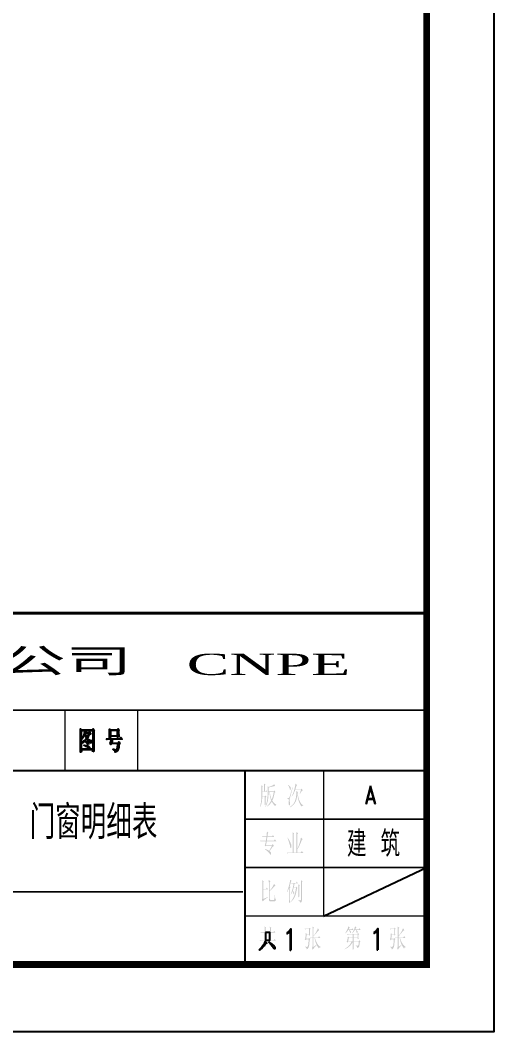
# Model space of a CAD drawing. Extents: x 458975 to 585950, y -118893 to 21149.
# Drawn here: x 526234 to 533275, y -20851 to -5820 of the extents above; entities that cross this region are included whole.
import ezdxf

# ---------------------------------------------------------------- set-up
doc = ezdxf.new("R2010")
doc.units = 0
doc.header["$LTSCALE"] = 1000
doc.header["$MEASUREMENT"] = 0
for name, color, linetype in [('1', 3, 'CONTINUOUS'), ('PUB_TEXT', 7, 'CONTINUOUS'), ('PUB_TITLE', 4, 'CONTINUOUS'), ('WINDOW', 2, 'CONTINUOUS')]:
    doc.layers.add(name, color=color, linetype=linetype)
doc.styles.add('-华文新魏', font='stxinwei.ttf', dxfattribs={"width": 0.8})
doc.styles.add('CHINESE-3', font='romand.shx', dxfattribs={"width": 0.8, "bigfont": 'ochinese.shx'})
doc.styles.add('OCHINESE', font='TXT', dxfattribs={"width": 0.7, "height": 200, "bigfont": 'OCHINESE'})
doc.styles.add('RT', font='TIMES.TTF', dxfattribs={"width": 1.5})

msp = doc.modelspace()

# ---------------------------------------------------------------- hatches: boundary and pattern name
at = {"layer": '1'}
h = msp.add_hatch(color=256, dxfattribs=at)
h.paths.add_polyline_path([(527326.8, -16633.5), (527326.8, -16377.8), (527333.2, -16368.8), (527318.7, -16350.9), (527310.2, -16364.5), (527145.4, -16364.5), (527128.8, -16350.9), (527129.2, -16368), (527129.6, -16384.2), (527129.6, -16666.8), (527129.2, -16682.6), (527128.8, -16695.8), (527144.6, -16686.8), (527144.6, -16661.2), (527312.3, -16661.2), (527312.3, -16692.8), (527328.1, -16680.9), (527327.3, -16665.9), (527327.3, -16650.1)])
h.paths.add_polyline_path([(527144.6, -16563.9), (527155.2, -16558.4), (527165.5, -16552.4), (527175.7, -16546), (527185.5, -16538.7), (527194.9, -16531), (527204.3, -16522.5), (527213.7, -16513.5), (527222.7, -16504.1), (527224, -16502.4), (527232.5, -16513.1), (527241, -16522.9), (527250, -16531.9), (527259.4, -16539.6), (527269.2, -16546.4), (527279.9, -16552), (527289.3, -16556.2), (527294, -16546), (527303.8, -16538.7), (527308.1, -16537), (527308.1, -16531), (527295.2, -16529.3), (527283.7, -16526.8), (527272.6, -16522.9), (527262.4, -16517.8), (527253, -16511.8), (527244.4, -16504.1), (527236.3, -16495.6), (527232.5, -16490.5), (527241.5, -16476.8), (527249.1, -16464.4), (527256, -16453.3), (527260.7, -16445.2), (527269.2, -16433.7), (527278.2, -16426), (527282, -16424.3), (527264.1, -16397.4), (527254.7, -16412.4), (527202.2, -16412.4), (527208.2, -16399.1), (527210.3, -16395.7), (527218.8, -16386.7), (527198.8, -16371.8), (527312.3, -16371.8), (527312.3, -16654), (527144.6, -16654)], flags=16)
h.paths.add_polyline_path([(527184.3, -16596.8), (527184.3, -16590.8), (527212.4, -16595.1), (527224.4, -16597.6), (527234.2, -16600.2), (527242.7, -16602.7), (527249.1, -16605.7), (527255.1, -16610.4), (527262.4, -16621.1), (527264.1, -16634.3), (527263.2, -16639.5), (527258.5, -16644.2), (527249.1, -16636), (527247.4, -16633.5), (527241.5, -16627.9), (527233.3, -16622), (527223.5, -16616), (527212.4, -16609.6), (527199.2, -16603.2)], flags=0)
h.paths.add_polyline_path([(527144.6, -16557.9), (527144.6, -16371.8), (527196.6, -16371.8), (527195.4, -16382.9), (527191.9, -16397.4), (527186.8, -16414.9), (527184.3, -16423), (527179.6, -16437.1), (527174, -16451.2), (527168.5, -16464.9), (527162.5, -16478.5), (527156.1, -16491.8), (527159.1, -16494.7), (527166.3, -16483.6), (527173.6, -16471.7), (527180.4, -16459.3), (527187.2, -16446.1), (527193.2, -16432.4), (527194.9, -16429), (527198.3, -16442.7), (527203, -16456.8), (527208.6, -16470.8), (527214.6, -16485.4), (527216.7, -16490.5), (527209.9, -16499.4), (527202.2, -16508.4), (527193.6, -16517.4), (527184.7, -16526.3), (527174.9, -16534.9), (527164.6, -16543), (527153.5, -16551.5)], flags=16)
h.paths.add_polyline_path([(527205.2, -16541.3), (527206.5, -16535.3), (527212.4, -16537), (527225.2, -16541.7), (527235.5, -16546), (527243.2, -16550.2), (527250.4, -16559.6), (527251.3, -16574.1), (527247.9, -16584), (527241, -16577.1), (527235.5, -16570.3), (527227.8, -16561.8), (527217.6, -16552.4)], flags=0)
h.paths.add_polyline_path([(527224, -16478.5), (527218.4, -16468.7), (527212.4, -16456.8), (527206.9, -16442.7), (527200.9, -16426), (527198.8, -16420), (527254.7, -16420), (527248.3, -16435), (527241.5, -16448.6), (527235.1, -16461), (527228.2, -16472.5)], flags=16)
h.paths.add_polyline_path([(527697.4, -16430.3), (527697.4, -16379.5), (527705.5, -16368.8), (527691, -16350.9), (527681.6, -16365.8), (527577.8, -16365.8), (527562, -16353.9), (527562.5, -16369.2), (527562.9, -16385), (527562.9, -16449.9), (527562.5, -16465.7), (527562, -16480.7), (527562, -16481.5), (527577.8, -16473.8), (527577.8, -16458.9), (527682.4, -16458.9), (527682.4, -16475.5), (527698.2, -16466.1), (527697.8, -16457.6), (527697.8, -16445.7)])
h.paths.add_polyline_path([(527577.8, -16373.5), (527682.4, -16373.5), (527682.4, -16451.2), (527577.8, -16451.2)], flags=16)
h.paths.add_polyline_path([(527608.1, -16505.4), (527747.7, -16505.4), (527729, -16478.5), (527715.3, -16497.7), (527512.5, -16497.7), (527521.1, -16509.7), (527530.5, -16505.4), (527590.2, -16505.4), (527586.8, -16522.5), (527583.4, -16537), (527581.7, -16541.3), (527574.9, -16554.5), (527569.3, -16560.9), (527581.7, -16581.8), (527591.5, -16568.2), (527688, -16568.2), (527685, -16593.4), (527682, -16614.3), (527679, -16630.9), (527675.6, -16644.2), (527672.2, -16652.7), (527668.6, -16658), (527661.5, -16660.4), (527652.5, -16660.4), (527641.9, -16658.2), (527628.2, -16654), (527616.7, -16649.3), (527615.4, -16655.3), (527628.2, -16664.2), (527638, -16673.6), (527644.4, -16683.4), (527647.8, -16693.7), (527647.8, -16695.8), (527660.7, -16690.7), (527670, -16685.6), (527672.2, -16683.9), (527680.7, -16675.7), (527686.7, -16667.2), (527689.3, -16661.2), (527691.8, -16651.4), (527694.8, -16638.2), (527697.8, -16620.7), (527700.8, -16599.8), (527703.8, -16577.1), (527714, -16566.9), (527698.2, -16544.3), (527686.7, -16560.9), (527593.6, -16560.9)])
h = msp.add_hatch(color=256, dxfattribs=at)
h.paths.add_polyline_path([(529945.7, -19328.5), (529945.7, -19312.4), (529945.3, -19299.7), (529944.9, -19290.4), (529967.7, -19306.9), (529960.5, -19315.8), (529960.5, -19369), (529998.1, -19369), (530010.4, -19351.3), (530028.1, -19376.6), (529960.5, -19376.6), (529960.5, -19490.7), (530004.1, -19490.7), (530017.6, -19471.7), (530036.6, -19498.3), (529821.5, -19498.3), (529810.9, -19499.2), (529800.8, -19503), (529792.3, -19490.7), (529867.1, -19490.7), (529867.1, -19376.6), (529835, -19376.6), (529824.4, -19377.5), (529814.3, -19380.9), (529805.9, -19369), (529867.1, -19369), (529867.1, -19330.1), (529866.7, -19314.5), (529866.3, -19300.1), (529865.9, -19287.5), (529889.1, -19302.3), (529881.5, -19312.8), (529881.5, -19369), (529946.2, -19369), (529946.2, -19347.5)])
h.paths.add_polyline_path([(529988.4, -19585.8), (529982.1, -19576.1), (529974.5, -19566.8), (529965.6, -19556.7), (529955.9, -19546.5), (529945.3, -19536), (529933.5, -19525), (529934.7, -19519.1), (529939.8, -19522.4), (529955.5, -19532.6), (529969.4, -19541.9), (529981.2, -19550.3), (529991.4, -19558.4), (529999.8, -19565.1), (530006.6, -19571.5), (530011.7, -19577), (530014.6, -19581.6), (530016.3, -19585.8), (530020.1, -19600.6), (530018.8, -19614.1), (530018, -19616.7), (530012.9, -19619.6), (530005.7, -19613.3), (529996, -19597.7), (529994.3, -19594.7)])
h.paths.add_polyline_path([(529844.7, -19592.6), (529826.6, -19610.8), (529817.3, -19619.2), (529807.5, -19627.2), (529797.4, -19634.9), (529795.3, -19628.9), (529805, -19619.2), (529814.7, -19609.1), (529823.6, -19598.9), (529832.1, -19588.4), (529839.7, -19578.2), (529846.8, -19568.1), (529853.6, -19557.9), (529862.5, -19542.3), (529870.1, -19528.4), (529875.2, -19516.5), (529878.5, -19507.2), (529900.5, -19533.8), (529889.1, -19539.8), (529879, -19552.4), (529869.2, -19564.7), (529860.4, -19575.3), (529852.3, -19584.6)])
h.paths.add_polyline_path([(529881.5, -19376.6), (529881.5, -19490.7), (529946.2, -19490.7), (529946.2, -19376.6)], flags=17)
h.paths.add_polyline_path([(529901.8, -18862.7), (529888.7, -18871.6), (529877.3, -18880.5), (529867.1, -18888.5), (529858.3, -18896.1), (529851.1, -18903.3), (529845.2, -18909.6), (529840.5, -18916), (529828.2, -18890.6), (529830.4, -18886), (529832.5, -18869.9), (529832.5, -18693.3), (529832.1, -18673), (529832.1, -18638.3), (529831.6, -18624), (529831.6, -18610.9), (529831.2, -18599.4), (529856.1, -18615.9), (529846.8, -18627.8), (529846.8, -18727.1), (529889.5, -18727.1), (529901.8, -18709.3), (529919.5, -18734.7), (529846.8, -18734.7), (529846.8, -18880.1), (529916.6, -18845.8), (529917.4, -18852.2), (529915.7, -18853)])
h.paths.add_polyline_path([(529958.8, -18893.6), (529949.1, -18889.8), (529945.7, -18877.5), (529945.3, -18875.8), (529945.3, -18760), (529956.3, -18750.3), (529966.4, -18740.6), (529975.7, -18731.7), (529984.2, -18722.9), (529992.2, -18714), (529997.3, -18708.1), (530007.9, -18695.8), (530017.6, -18686.9), (530026, -18682.3), (530028.6, -18681), (530007.9, -18653.1), (530003.6, -18663.7), (529997.7, -18676.4), (529990.1, -18690.3), (529985, -18699.2), (529977.4, -18710.6), (529969.8, -18721.6), (529961.4, -18732.2), (529952.9, -18742.3), (529945.3, -18751.2), (529945.3, -18626.1), (529955.9, -18614.2), (529930.1, -18596.5), (529930.1, -18610.4), (529930.5, -18625.2), (529930.9, -18641.3), (529930.9, -18884.7), (529932.6, -18898.7), (529938.6, -18908), (529947.8, -18912.2), (529953.8, -18913), (530007.9, -18913), (530019.3, -18910.9), (530026.5, -18907.1), (530034.5, -18897.8), (530037.9, -18890.6), (530030.7, -18881.3), (530026.5, -18868.2), (530024.3, -18856.8), (530023.1, -18841.6), (530022.2, -18823.4), (530022.2, -18816.3), (530017.2, -18816.3), (530016.3, -18839.1), (530015.5, -18856.8), (530014.6, -18870.8), (530012.9, -18879.6), (530012.9, -18880.1), (530006.6, -18891.9), (530001.5, -18893.6)])
h.paths.add_polyline_path([(529963.1, -18192.5), (529963.9, -18203), (529962.2, -18217.8), (529960.5, -18221.2), (529953.8, -18219.5), (529944.5, -18206), (529941.5, -18201.3), (529936, -18194.6), (529929.3, -18187), (529920.8, -18178.5), (529911.1, -18169.7), (529900.1, -18160.4), (529887.8, -18150.2), (529873.9, -18139.2), (529876, -18133.3), (529884, -18136.7), (529895.9, -18142.2), (529917, -18152.3), (529926.3, -18157.8), (529935.2, -18162.9), (529936.9, -18159.9), (529942.4, -18150.6), (529948.3, -18139.6), (529955, -18127.8), (529962.2, -18114.7), (529970.2, -18099.9), (529978.7, -18084.3), (529888.3, -18084.3), (529881.1, -18096.1), (529867.6, -18078.4), (529869.7, -18075.8), (529876.9, -18063.6), (529879, -18055.1), (529881.9, -18040.3), (529885.3, -18018.8), (529828.2, -18018.8), (529817.7, -18020), (529807.5, -18023.4), (529799.1, -18011.6), (529886.1, -18011.6), (529887.8, -18002.3), (529890, -17987.5), (529892.5, -17971.9), (529894.6, -17955), (529856.1, -17955), (529845.6, -17956.2), (529835.4, -17959.6), (529827, -17947.8), (529895.4, -17947.8), (529897.1, -17935.5), (529899.2, -17915.7), (529900.5, -17899.2), (529901.4, -17886.1), (529901.8, -17876.4), (529924.6, -17894.1), (529916.6, -17901.7), (529914.5, -17916.1), (529912.3, -17931.7), (529910.2, -17947.8), (529977.9, -17947.8), (529991.4, -17928.3), (530010, -17955), (529909, -17955), (529907.7, -17964.7), (529905.6, -17979.9), (529903.1, -17995.5), (529900.9, -18011.6), (530006.6, -18011.6), (530021.4, -17990.9), (530041.2, -18018.8), (529899.7, -18018.8), (529897.6, -18031), (529894.6, -18047.5), (529891.6, -18062.3), (529889.5, -18075.4), (529980, -18075.4), (529989.3, -18061.9), (530007.9, -18091.9), (530006.2, -18092.3), (529996.9, -18096.5), (529987.2, -18104.1), (529977.9, -18115.6), (529973.2, -18121.9), (529966, -18132), (529958, -18142.6), (529949.5, -18154), (529940.2, -18165.8), (529950.8, -18174.3), (529959.3, -18184)])
h.paths.add_polyline_path([(530624.5, -19398.6), (530641.4, -19379.2), (530648.1, -19370.7), (530660, -19357.2), (530669.7, -19347.9), (530676.9, -19343.2), (530679.4, -19342.4), (530660.8, -19311.1), (530649.8, -19338.2), (530643.5, -19351.3), (530636.7, -19364.4), (530635.9, -19366.1), (530629.5, -19377.1), (530622.8, -19387.6), (530614.7, -19399), (530606.3, -19410.4), (530597, -19421.9), (530596.1, -19422.7), (530597.4, -19428.6), (530606.7, -19418.5), (530615.6, -19408.3)], flags=17)
h.paths.add_polyline_path([(530646.9, -19570.2), (530640.9, -19557.9), (530635, -19544.8), (530629.9, -19531.7), (530625.3, -19517.8), (530621.1, -19503.4), (530617.3, -19489.1), (530614.3, -19473.8), (530611.8, -19458.2), (530594, -19458.2), (530594, -19590.5), (530633.8, -19562.2), (530635.9, -19568.1), (530630.8, -19573.6), (530619.4, -19585.4), (530609.7, -19596.4), (530601.2, -19607), (530593.6, -19617.1), (530587.7, -19626.4), (530582.6, -19634.9), (530573.3, -19605.3), (530578.8, -19594.7), (530580.5, -19578.6), (530580.5, -19458.2), (530556.8, -19458.2), (530546.3, -19462.8), (530538.2, -19451), (530580.5, -19451), (530580.5, -19344.1), (530580.1, -19329.3), (530580.1, -19305.6), (530579.7, -19296.3), (530579.7, -19289.2), (530604.6, -19305.2), (530594, -19317), (530594, -19451), (530663.8, -19451), (530677.3, -19429.9), (530697.1, -19458.2), (530616.8, -19458.2), (530617.7, -19460.3), (530623.6, -19478.1), (530629.5, -19495), (530635.9, -19510.6), (530642.6, -19524.6), (530649.4, -19537.2), (530656.1, -19548.6), (530663.3, -19558.8), (530670.9, -19567.2), (530678.5, -19574.8), (530686.2, -19580.8), (530694.2, -19585.4), (530702.2, -19588.8), (530702.2, -19594.7), (530700.1, -19595.1), (530687.8, -19597.2), (530679.8, -19604), (530676.4, -19614.1), (530668.8, -19604.8), (530661.2, -19593.9), (530654, -19582.4)])
h.paths.add_polyline_path([(530488.4, -19607.4), (530493, -19618.8), (530494.3, -19627.7), (530505.7, -19619.2), (530514.6, -19609.9), (530520.9, -19599.8), (530522.6, -19596.4), (530526.4, -19582.9), (530529.8, -19568.1), (530531.9, -19553.3), (530532.7, -19540.6), (530534, -19526.2), (530535.3, -19509.8), (530536.6, -19491.6), (530537, -19484.8), (530544.2, -19474.7), (530529.8, -19455.2), (530521.3, -19470), (530487.1, -19470), (530493.4, -19403.3), (530529.8, -19403.3), (530529.8, -19421), (530544.2, -19413.8), (530544.2, -19401.6), (530543.7, -19387.6), (530543.3, -19372), (530543.3, -19330.6), (530550.5, -19321.7), (530537, -19303.9), (530527.7, -19318.7), (530463.4, -19318.7), (530471.5, -19330.6), (530482.9, -19325.9), (530529.8, -19325.9), (530529.8, -19396.1), (530493.4, -19396.1), (530479.9, -19383.8), (530478.7, -19405.4), (530477.4, -19423.1), (530476.1, -19437.5), (530474.8, -19448.5), (530474.8, -19451), (530471, -19467.1), (530465.6, -19474.7), (530479.1, -19492.4), (530488.4, -19477.6), (530523.4, -19477.6), (530522.2, -19495), (530520.9, -19511.4), (530519.6, -19527.1), (530518.4, -19541.9), (530517.1, -19553.3), (530513.7, -19572.7), (530508.7, -19584.1), (530504, -19587.5), (530492.2, -19589.6), (530488.4, -19588.8), (530478.7, -19587.1), (530470.6, -19584.6), (530469.4, -19591.7), (530480.8, -19598.1)])
h.paths.add_polyline_path([(531077.9, -19382.1), (531068.2, -19391.4), (531066.1, -19385.5), (531072.8, -19375.8), (531080, -19364.4), (531087.2, -19351.7), (531094, -19338.2), (531099.9, -19325.1), (531105.4, -19311.6), (531110, -19297.2), (531113.8, -19283.2), (531134.5, -19302.3), (531131.6, -19305.2), (531124.4, -19314.9), (531114.7, -19330.6), (531159.5, -19330.6), (531171.7, -19312.8), (531189.5, -19338.2), (531129.5, -19338.2), (531135.8, -19343.7), (531144.7, -19353.4), (531150.2, -19363.1), (531151, -19371.6), (531146, -19383.8), (531143.4, -19386.4), (531137.5, -19383.8), (531137.1, -19379.2), (531133.3, -19363.1), (531129.5, -19352.5), (531123.1, -19338.2), (531110.5, -19338.2), (531108.3, -19341.6), (531100.7, -19353.4), (531093.1, -19364.8), (531086.4, -19372.4)])
h.paths.add_polyline_path([(531170.9, -19383.8), (531173.9, -19379.6), (531181.9, -19365.6), (531188.6, -19352.5), (531194.6, -19340.3), (531198.8, -19328.9), (531199.2, -19328), (531204.3, -19312.8), (531208.5, -19298.5), (531212.3, -19284.5), (531233, -19303.9), (531230.1, -19306.1), (531222.5, -19314.9), (531213.6, -19330.6), (531266.4, -19330.6), (531278.7, -19312.8), (531296.4, -19338.2), (531230.1, -19338.2), (531231.7, -19339.9), (531242.3, -19350), (531248.7, -19358.9), (531251.2, -19366.9), (531247.8, -19380.9), (531244, -19385.9), (531238.5, -19382.6), (531236.8, -19377.9), (531233, -19363.1), (531230.1, -19353.8), (531223.7, -19338.2), (531209.4, -19338.2), (531201.3, -19351.3), (531194.6, -19361.8), (531191.6, -19366.5), (531184, -19376.6), (531173.9, -19388.5)])
h.paths.add_polyline_path([(531191.6, -19592.6), (531192, -19608.2), (531192.4, -19624.7), (531177.2, -19631.9), (531177.2, -19627.7), (531177.7, -19613.7), (531178.1, -19598.5), (531178.1, -19516.1), (531175.5, -19521.2), (531168.4, -19533.4), (531160.8, -19544.8), (531152.7, -19555.8), (531144.3, -19565.5), (531135.4, -19574.8), (531126.1, -19582.9), (531121, -19587.5), (531111.3, -19594.7), (531101.6, -19601.5), (531091.4, -19607.8), (531081.3, -19613.7), (531070.7, -19619.2), (531059.7, -19624.7), (531058.5, -19620.1), (531066.1, -19615.4), (531075.8, -19608.7), (531085.5, -19601.5), (531095.2, -19593.9), (531114.7, -19577), (531122.3, -19569.3), (531130.7, -19559.6), (531139.2, -19549.5), (531146.8, -19538.1), (531154, -19526.2), (531160.3, -19513.1), (531108.3, -19513.1), (531101.2, -19527.9), (531085.5, -19510.2), (531094.8, -19501.3), (531095.7, -19497.9), (531098.6, -19484.4), (531101.2, -19469.6), (531104.1, -19453.6), (531106.2, -19435.8), (531121.9, -19451), (531178.1, -19451), (531178.1, -19405), (531121, -19405), (531110.5, -19405.8), (531100.3, -19409.2), (531091.9, -19397.3), (531246.5, -19397.3), (531257.1, -19382.6), (531271.5, -19403.3), (531263.4, -19410.9), (531263.4, -19443), (531263.9, -19457.4), (531264.3, -19467.1), (531249.9, -19476), (531249.9, -19458.2), (531191.6, -19458.2), (531191.6, -19506), (531267.2, -19506), (531277.8, -19490.7), (531292.2, -19511.9), (531282.9, -19520.7), (531282.5, -19524.1), (531280.4, -19544.4), (531278.2, -19559.6), (531277, -19569.8), (531275.7, -19575.7), (531271.5, -19588.8), (531271.1, -19590.1), (531262.2, -19599.4), (531258.8, -19601.9), (531247.8, -19607), (531247, -19599.8), (531241.9, -19589.6), (531233.4, -19580.3), (531220.8, -19571), (531220.8, -19565.1), (531222, -19565.5), (531237.2, -19571), (531247.8, -19574), (531254.1, -19574), (531262.2, -19565.1), (531262.6, -19563.4), (531264.3, -19553.3), (531266, -19536.4), (531268.5, -19513.1), (531191.6, -19513.1)])
h.paths.add_polyline_path([(531109.6, -19506), (531112.6, -19487.8), (531116, -19472.6), (531118.5, -19459.5), (531118.9, -19458.2), (531178.1, -19458.2), (531178.1, -19506)], flags=16)
h.paths.add_polyline_path([(531191.6, -19405), (531191.6, -19451), (531249.9, -19451), (531249.9, -19405)], flags=16)
h.paths.add_polyline_path([(531889.8, -19398.6), (531906.7, -19379.2), (531913.4, -19370.7), (531925.3, -19357.2), (531935, -19347.9), (531942.2, -19343.2), (531944.7, -19342.4), (531926.1, -19311.1), (531915.1, -19338.2), (531908.8, -19351.3), (531902, -19364.4), (531901.2, -19366.1), (531894.8, -19377.1), (531888.1, -19387.6), (531880, -19399), (531871.6, -19410.4), (531862.3, -19421.9), (531861.4, -19422.7), (531862.7, -19428.6), (531872, -19418.5), (531880.9, -19408.3)], flags=17)
h.paths.add_polyline_path([(531912.2, -19570.2), (531906.2, -19557.9), (531900.3, -19544.8), (531895.3, -19531.7), (531890.6, -19517.8), (531886.4, -19503.4), (531882.6, -19489.1), (531879.6, -19473.8), (531877.1, -19458.2), (531859.3, -19458.2), (531859.3, -19590.5), (531899.1, -19562.2), (531901.2, -19568.1), (531895.7, -19573.6), (531884.7, -19585.4), (531875, -19596.4), (531866.1, -19607), (531858.9, -19617.1), (531853, -19626.4), (531847.9, -19634.9), (531838.6, -19605.3), (531844.1, -19594.7), (531845.8, -19578.6), (531845.8, -19458.2), (531822.1, -19458.2), (531811.6, -19462.8), (531803.5, -19451), (531845.8, -19451), (531845.8, -19344.1), (531845.4, -19329.3), (531845.4, -19305.6), (531845, -19296.3), (531845, -19289.2), (531869.9, -19305.2), (531859.3, -19317), (531859.3, -19451), (531929.1, -19451), (531942.6, -19429.9), (531962.4, -19458.2), (531882.2, -19458.2), (531883, -19460.3), (531888.9, -19478.1), (531894.8, -19495), (531901.2, -19510.6), (531907.9, -19524.6), (531914.7, -19537.2), (531921.5, -19548.6), (531928.6, -19558.8), (531936.2, -19567.2), (531943.9, -19574.8), (531951.5, -19580.8), (531959.5, -19585.4), (531967.5, -19588.8), (531967.5, -19594.7), (531965.4, -19595.1), (531953.2, -19597.2), (531945.1, -19604), (531941.3, -19614.1), (531934.1, -19604.8), (531926.5, -19593.9), (531918.9, -19582.4)])
h.paths.add_polyline_path([(531753.7, -19607.4), (531758.3, -19618.8), (531759.6, -19627.7), (531771, -19619.2), (531779.9, -19609.9), (531786.2, -19599.8), (531787.9, -19596.4), (531791.7, -19582.9), (531795.1, -19568.1), (531797.2, -19553.3), (531798.1, -19540.6), (531799.3, -19526.2), (531800.6, -19509.8), (531801.9, -19491.6), (531802.3, -19484.8), (531809.5, -19474.7), (531795.1, -19455.2), (531786.6, -19470), (531752.4, -19470), (531758.7, -19403.3), (531795.1, -19403.3), (531795.1, -19421), (531809.5, -19413.8), (531809, -19401.6), (531809, -19387.6), (531808.6, -19372), (531808.6, -19330.6), (531815.8, -19321.7), (531802.3, -19303.9), (531793, -19318.7), (531728.7, -19318.7), (531736.8, -19330.6), (531748.2, -19325.9), (531795.1, -19325.9), (531795.1, -19396.1), (531758.7, -19396.1), (531745.2, -19383.8), (531744, -19405.4), (531742.7, -19423.1), (531741.4, -19437.5), (531740.2, -19448.5), (531740.2, -19451), (531736.4, -19467.1), (531730.9, -19474.7), (531744.4, -19492.4), (531753.7, -19477.6), (531788.8, -19477.6), (531787.5, -19495), (531786.2, -19511.4), (531785, -19527.1), (531783.7, -19541.9), (531782.4, -19553.3), (531779, -19572.7), (531774, -19584.1), (531768.9, -19587.5), (531757.5, -19589.6), (531753.7, -19588.8), (531744, -19587.1), (531735.9, -19584.6), (531734.7, -19591.7), (531746.1, -19598.1)])
h.paths.add_polyline_path([(530369.2, -18811.6), (530369.2, -18689.5), (530368.8, -18673.8), (530368.4, -18659), (530391.2, -18673.8), (530381.9, -18685.7), (530381.9, -18803.6), (530382.3, -18821.3), (530382.7, -18842.9), (530368.4, -18853.4), (530368.4, -18850.5), (530368.8, -18829.4)])
h.paths.add_polyline_path([(530392.4, -18899.9), (530381, -18899.1), (530370.5, -18897.8), (530370.5, -18904.2), (530383.1, -18909.6), (530392.9, -18917.3), (530398.4, -18926.6), (530400.5, -18935), (530409.8, -18928.7), (530417, -18919.4), (530420.8, -18906.7), (530422.4, -18891.1), (530422.4, -18621.8), (530431.7, -18613), (530407.7, -18598.2), (530408.1, -18617.2), (530408.5, -18634.1), (530408.5, -18649.3), (530408.9, -18662.4), (530408.9, -18884.7), (530405.1, -18897.8), (530400.5, -18899.5)])
h.paths.add_polyline_path([(530300.7, -18709.3), (530332, -18709.3), (530340, -18694.5), (530356.9, -18714), (530348.5, -18722.9), (530348.1, -18726.7), (530344.7, -18744.8), (530341.7, -18761.7), (530338.3, -18777.8), (530334.5, -18792.6), (530330.7, -18806.1), (530326.9, -18818.4), (530322.7, -18829.8), (530318.1, -18840.3), (530310.9, -18855.6), (530304.1, -18868.2), (530297.8, -18878.8), (530291.4, -18887.7), (530290.6, -18888.5), (530282.6, -18897.4), (530273.7, -18906.7), (530264.4, -18915.1), (530253.8, -18923.2), (530251.7, -18918.9), (530261.9, -18908.8), (530270.3, -18898.7), (530278.3, -18888.1), (530285.9, -18877.1), (530292.3, -18865.3), (530296.9, -18856.8), (530302.8, -18844.1), (530308.8, -18830.6), (530313.8, -18816.3), (530318.5, -18801.5), (530320.2, -18794.7), (530323.1, -18781.2), (530326.1, -18766.8), (530329, -18751.2), (530331.6, -18734.7), (530334.1, -18716.9), (530298.6, -18716.9), (530295.2, -18727.9), (530291, -18742.3), (530286.4, -18755.4), (530290.2, -18759.2), (530299.5, -18769.3), (530305.8, -18779.1), (530309.2, -18790.5), (530305.8, -18804.4), (530300.7, -18810.8), (530296.5, -18800.2), (530294.4, -18790.5), (530290.2, -18776.5), (530284.2, -18761.3), (530279.6, -18772.7), (530273.3, -18785.4), (530266.9, -18798.5), (530259.3, -18812), (530255.9, -18809.1), (530258.9, -18802.3), (530264.4, -18787.9), (530269.5, -18773.1), (530274.5, -18759.2), (530278.8, -18744.8), (530286.4, -18716.9), (530288.5, -18706.8), (530291.9, -18689.5), (530294.4, -18673.8), (530296.5, -18659.5), (530297.8, -18647.2), (530283, -18647.2), (530273.7, -18651.4), (530265.2, -18639.6), (530335, -18639.6), (530347.6, -18621.8), (530365, -18647.2), (530314.3, -18647.2), (530313.8, -18648.1), (530311.7, -18659.5), (530308.8, -18673.4), (530305, -18689.9)])
h.paths.add_polyline_path([(530218.7, -18745.3), (530225.5, -18730.5), (530233.1, -18714), (530233.1, -18891.5), (530232.7, -18908.4), (530232.3, -18927.8), (530232.3, -18936.7), (530247.9, -18926.1), (530247.1, -18909.2), (530247.1, -18893.2), (530246.6, -18878), (530246.6, -18711), (530253.8, -18700.5), (530240.3, -18691.6), (530242.8, -18683.1), (530246.2, -18671.7), (530250.4, -18657.3), (530255.5, -18639.6), (530261.9, -18619.3), (530262.3, -18617.2), (530270.7, -18610), (530247.9, -18593.5), (530246.2, -18605.4), (530243.7, -18618.9), (530241.1, -18634.1), (530237.3, -18651), (530233.1, -18669.2), (530229.7, -18682.7), (530225.5, -18696.2), (530221.3, -18710.2), (530216.6, -18724.5), (530211.6, -18738.9), (530206.1, -18753.7), (530200.1, -18768.5), (530198, -18774.8), (530201, -18777.8), (530206.5, -18768.9), (530212, -18758.4)])
h.paths.add_polyline_path([(530261.4, -18118.5), (530266.1, -18105.8), (530267.8, -18091), (530266.5, -18078.4), (530264.8, -18072), (530261.9, -18064), (530257.6, -18054.3), (530252.6, -18042.9), (530246.2, -18029.3), (530239, -18014.6), (530230.2, -17997.6), (530220.4, -17979.5), (530212.4, -17963.8), (530208.2, -17966.8), (530215.4, -17986.7), (530221.3, -18005.3), (530227.2, -18022.2), (530231.8, -18037.8), (530236.1, -18052.2), (530239.9, -18065.7), (530245.4, -18087.7), (530246.6, -18096.1), (530250.4, -18115.1), (530254.7, -18123.6), (530259.7, -18121.1)], flags=17)
h.paths.add_polyline_path([(530355.7, -18188.2), (530405.5, -18188.2), (530422.4, -18164.6), (530444, -18195.9), (530225.9, -18195.9), (530215.4, -18196.7), (530205.2, -18200.1), (530196.8, -18188.2), (530284.2, -18188.2), (530284.2, -17934.7), (530283.8, -17919.9), (530283.4, -17903.8), (530283, -17886.9), (530307.9, -17903), (530298.6, -17913.5), (530298.6, -18188.2), (530341.3, -18188.2), (530341.3, -17934.7), (530340.9, -17920.7), (530340.9, -17904.3), (530340, -17885.2), (530366.2, -17900), (530355.7, -17913.5), (530355.7, -18127.4), (530365.8, -18105.8), (530371.7, -18091), (530377.6, -18076.7), (530383.1, -18062.3), (530387.8, -18047.9), (530392, -18033.6), (530396.2, -18019.6), (530403, -17991.7), (530405.5, -17977.8), (530407.7, -17963.8), (530434.7, -17989.2), (530423.3, -17996.8), (530417, -18012.9), (530410.2, -18029.8), (530403.8, -18045.4), (530397.5, -18060.2), (530391.2, -18074.1), (530384.8, -18087.2), (530378.9, -18099.5), (530373, -18110.9), (530367.1, -18121.1), (530361.2, -18130.8), (530355.7, -18139.2)])
h.paths.add_polyline_path([(529950, -17318.9), (529953.3, -17335.8), (529956.7, -17351.5), (529960.5, -17365.4), (529964.8, -17378.5), (529969, -17389.9), (529973.6, -17399.6), (529977, -17391.6), (529981.2, -17378.9), (529985.9, -17365.8), (529989.7, -17351.5), (529993.5, -17336.7), (529997.3, -17320.6), (530000.7, -17304.1), (530003.6, -17286.8), (529944.5, -17286.8), (529946.6, -17300.3)], flags=16)
h.paths.add_polyline_path([(530034.5, -17471.5), (530025.2, -17465.2), (530015.9, -17457.5), (530007, -17449.1), (529998.1, -17439), (529989.7, -17428), (529981.7, -17416.1), (529986.7, -17406), (529991.4, -17395), (529996, -17382.7), (530000.3, -17369.2), (530004.5, -17354.4), (530008.7, -17338.4), (530012.5, -17321), (530015.9, -17302.4), (530017.2, -17295.7), (530028.6, -17288.5), (530012.9, -17264.4), (530002.8, -17279.6), (529926.7, -17279.6), (529926.7, -17221.7), (529944.5, -17217.1), (529959.7, -17213.3), (529972.8, -17210.3), (529984.2, -17207.4), (529993.1, -17205.2), (529999.8, -17203.6), (530004.1, -17202.3), (530004.9, -17202.3), (530016.3, -17201), (530025.6, -17200.6), (530010.8, -17171), (530005.7, -17176.5), (529999.4, -17181.6), (529991.4, -17187.1), (529982.1, -17192.1), (529971.1, -17197.2), (529958.8, -17202.3), (529944.9, -17206.9), (529929.7, -17211.6), (529926.7, -17212.4), (529912.3, -17202.3), (529912.8, -17218.8), (529912.8, -17234.8), (529913.2, -17250.9), (529913.2, -17313.4), (529912.8, -17328.2), (529911.9, -17343.9), (529910.7, -17359.5), (529909, -17375.6), (529907.3, -17392.5), (529906, -17402.6), (529900.9, -17433.9), (529897.1, -17448.7), (529893.3, -17463), (529888.7, -17477), (529883.2, -17490.9), (529877.3, -17504), (529876.9, -17505.3), (529880.2, -17509.5), (529885.7, -17500.2), (529891.2, -17490.5), (529896.3, -17479.9), (529901.4, -17468.5), (529905.6, -17456.3), (529909.4, -17443.6), (529916.2, -17415.7), (529918.7, -17400.5), (529921.2, -17384.9), (529922.9, -17368.4), (529924.6, -17351), (529925.5, -17333.3), (529926.3, -17314.7), (529926.7, -17295.3), (529926.7, -17286.8), (529939.4, -17286.8), (529941.1, -17305.8), (529943.2, -17324), (529945.7, -17340.9), (529948.7, -17356.5), (529951.7, -17371.3), (529955.5, -17384.9), (529959.3, -17397.5), (529963.5, -17409.4), (529966.4, -17416.1), (529958.8, -17428.8), (529951.2, -17440.6), (529943.6, -17451.6), (529935.6, -17462.6), (529918.7, -17482.1), (529909.8, -17490.5), (529901.8, -17497.7), (529903.1, -17503.6), (529913.2, -17497.3), (529922.9, -17490.5), (529932.2, -17482.5), (529941.1, -17474), (529950, -17464.7), (529958.4, -17454.6), (529966.4, -17443.6), (529974.1, -17431.8), (529974.5, -17430.9), (529982.5, -17444.4), (529990.1, -17456.7), (529998.1, -17468.5), (530006.2, -17478.7), (530014.2, -17488), (530022.2, -17496.4), (530023.5, -17497.7), (530031.1, -17486.3), (530040.4, -17482.5), (530044.2, -17482.9), (530044.2, -17477)])
h.paths.add_polyline_path([(529860.4, -17229.8), (529860.4, -17277.9), (529833.3, -17277.9), (529833.3, -17214.1), (529841.8, -17203.6), (529819, -17187.5), (529819, -17197.6), (529819.4, -17209.9), (529819.8, -17224.7), (529820.2, -17241.2), (529820.2, -17259.3), (529820.6, -17280.1), (529820.6, -17324.8), (529820.2, -17341.8), (529819.8, -17357.8), (529819.4, -17373), (529819, -17387), (529818.1, -17400.5), (529817.7, -17405.6), (529816.4, -17419.9), (529814.3, -17434.3), (529812.2, -17449.5), (529809.2, -17464.7), (529802.5, -17496.9), (529799.9, -17506.6), (529804.2, -17509.5), (529809.2, -17497.7), (529813.9, -17485), (529818.1, -17471.5), (529821.5, -17458), (529824.9, -17443.2), (529827.4, -17428), (529829.5, -17412.3), (529831.2, -17395.8), (529832.5, -17378.9), (529833.3, -17361.2), (529833.3, -17358.2), (529870.5, -17358.2), (529870.5, -17482.9), (529885.3, -17472.3), (529884.9, -17463), (529884.9, -17451.2), (529884.5, -17437.3), (529884.5, -17402.6), (529884, -17381.9), (529884, -17367.1), (529893.8, -17358.2), (529879, -17337.5), (529869.7, -17350.6), (529833.3, -17350.6), (529833.3, -17285.5), (529908.1, -17285.5), (529892.5, -17263.1), (529881.9, -17277.9), (529872.6, -17277.9), (529872.6, -17187.5), (529881.1, -17176.9), (529859.1, -17162.1), (529859.5, -17171.9), (529859.9, -17183.3), (529859.9, -17212.4)])
h.paths.add_polyline_path([(530373.8, -17383.2), (530370.5, -17368.8), (530367.1, -17354), (530364.1, -17337.9), (530361.6, -17321), (530359.5, -17303.7), (530359.1, -17298.6), (530365, -17291.5), (530341.3, -17273.7), (530340.9, -17292.3), (530340, -17310.5), (530338.8, -17327.8), (530337.1, -17343.9), (530335, -17359.5), (530332.4, -17374.3), (530329.5, -17387.8), (530326.1, -17400.9), (530322.3, -17412.8), (530319.3, -17420.4), (530314.3, -17432.6), (530308.8, -17444), (530302, -17454.6), (530294.8, -17465.2), (530286.4, -17474.9), (530277.5, -17484.2), (530267.8, -17493), (530257.2, -17501.5), (530246.2, -17509.5), (530245.8, -17509.5), (530247.9, -17514.2), (530258, -17509.1), (530268.2, -17503.2), (530277.9, -17496), (530287.2, -17488.4), (530296.1, -17479.5), (530304.5, -17469.8), (530312.6, -17458.8), (530319.3, -17448.7), (530325.2, -17439), (530330.3, -17428.4), (530335.4, -17416.6), (530339.6, -17403.9), (530343.4, -17389.9), (530346.8, -17375.1), (530349.8, -17359.5), (530352.3, -17342.6), (530354, -17324.4), (530355.7, -17305.4), (530355.7, -17303.3), (530356.9, -17320.6), (530358.2, -17337.5), (530359.9, -17354), (530362.4, -17369.6), (530365, -17384.4), (530368.4, -17398.8), (530372.2, -17412.3), (530376, -17425), (530376.4, -17426.3), (530381.9, -17441.5), (530387.8, -17455.9), (530394.1, -17469), (530400.9, -17480.8), (530408.1, -17491.8), (530415.7, -17501.5), (530419.1, -17505.3), (530426.2, -17495.2), (530436, -17490.5), (530441.9, -17490.5), (530443.2, -17485.9), (530433, -17479.9), (530423.7, -17472.8), (530414.8, -17463.9), (530406.8, -17454.2), (530399.2, -17442.8), (530392.4, -17430.1), (530387.8, -17420.4), (530382.7, -17408.9), (530378.1, -17396.7)])
h.paths.add_polyline_path([(530410.2, -17287.7), (530402.6, -17300.3), (530393.3, -17316.4), (530389.9, -17313.4), (530406.8, -17260.2), (530321.4, -17260.2), (530320.6, -17262.3), (530315.1, -17276.2), (530309.6, -17289.8), (530303.7, -17303.3), (530302.4, -17306.3), (530297.4, -17317.2), (530290.6, -17329.1), (530283, -17341.8), (530273.7, -17355.3), (530270.7, -17350.6), (530271.6, -17348.9), (530277.9, -17336.7), (530284.2, -17323.6), (530289.7, -17310.5), (530295.2, -17296.5), (530300.3, -17282.6), (530305, -17267.8), (530309.2, -17252.6), (530312.6, -17238.2), (530316.8, -17220.9), (530320.2, -17204.8), (530323.1, -17190.5), (530325.2, -17176.9), (530326.5, -17165.1), (530349.3, -17182.8), (530346.8, -17188.3), (530340, -17202.3), (530338.3, -17206.9), (530329.5, -17233.6), (530323.6, -17252.6), (530405.5, -17252.6), (530417, -17236.5), (530435.5, -17264.4), (530427.1, -17268.2), (530418.2, -17276.7), (530416.1, -17278.8)])
h.paths.add_polyline_path([(530238.2, -17485.9), (530232.3, -17483.7), (530225.9, -17474), (530225.5, -17472.8), (530224.2, -17460.5), (530225.9, -17441.5), (530226.8, -17434.3), (530228, -17417.4), (530228, -17404.3), (530225.9, -17398.4), (530218.3, -17390.4), (530205.2, -17383.6), (530205.2, -17377.3), (530213.7, -17378.9), (530225.1, -17378.5), (530232.3, -17374.3), (530235.2, -17368.4), (530237.8, -17361.2), (530241.1, -17351.9), (530249.6, -17326.5), (530254.7, -17310.1), (530260.6, -17291), (530266.9, -17269.9), (530274.1, -17246.2), (530282.1, -17220), (530286.4, -17223), (530281.3, -17241.2), (530274.5, -17266.5), (530268.2, -17289.3), (530262.7, -17309.6), (530258, -17327.8), (530253.8, -17343), (530250.4, -17355.3), (530247.9, -17365.4), (530245.8, -17373), (530244.5, -17378.1), (530243.7, -17380.6), (530242.4, -17386.1), (530241.6, -17404.3), (530241.6, -17406.8), (530242, -17420.4), (530242.8, -17436.4), (530244.5, -17454.6), (530245.4, -17468.5), (530243.7, -17482.1)])
h.paths.add_polyline_path([(530253.8, -17249.6), (530258, -17236.5), (530256.4, -17223.4), (530251.7, -17214.1), (530244.9, -17205.2), (530236.5, -17196.4), (530226.4, -17187.5), (530218.7, -17181.6), (530216.6, -17185.8), (530224.7, -17199.3), (530231.4, -17212.9), (530236.5, -17226), (530239.9, -17238.6), (530240.3, -17240.7), (530244.5, -17255.5), (530249.6, -17256.4)])

# ---------------------------------------------------------------- linework, layer by layer
at = {"layer": '1', "const_width": 45}
msp.add_lwpolyline([(516075.5, -14631.5), (532275.5, -14631.5), (532275.5, -19851.1), (516075.5, -19851.1)], close=True, dxfattribs=at)
at = {"layer": '1'}
for points, const_width in [([(516075.5, -16071.1), (532275.5, -16071.1)], 27), ([(526900.5, -16071.1), (526900.5, -16971.1)], 22.5), ([(527980.5, -16071.1), (527980.5, -16971.1)], 22.5), ([(521475.5, -16971.1), (532275.5, -16971.1)], 27), ([(529575.5, -16971.1), (529575.5, -19851.1)], 27), ([(530745.5, -16971.1), (530745.5, -19131.1)], 22.5), ([(532275.5, -17691.1), (529575.5, -17691.1)], 22.5), ([(532275.5, -18411.1), (529575.5, -18411.1)], 22.5), ([(521461.5, -18770.9), (529545.9, -18770.9)], 27), ([(532275.5, -19131.1), (529575.5, -19131.1)], 22.5)]:
    msp.add_lwpolyline(points, dxfattribs=dict(at, const_width=const_width))
for points in [[(527312.3, -16692.8), (527312.3, -16661.2), (527144.6, -16661.2), (527144.6, -16686.8), (527128.8, -16695.8), (527129.2, -16682.6), (527129.6, -16666.8), (527129.6, -16384.2), (527129.2, -16368), (527128.8, -16350.9), (527145.4, -16364.5), (527310.2, -16364.5), (527318.7, -16350.9), (527333.2, -16368.8), (527326.8, -16377.8), (527326.8, -16633.5), (527327.3, -16650.1), (527327.3, -16665.9), (527328.1, -16680.9)], [(527198.3, -16442.7), (527203, -16456.8), (527208.6, -16470.8), (527214.6, -16485.4), (527216.7, -16490.5), (527209.9, -16499.4), (527202.2, -16508.4), (527193.6, -16517.4), (527184.7, -16526.3), (527174.9, -16534.9), (527164.6, -16543), (527153.5, -16551.5), (527144.6, -16557.9), (527144.6, -16371.8), (527196.6, -16371.8), (527195.4, -16382.9), (527191.9, -16397.4), (527186.8, -16414.9), (527184.3, -16423), (527179.6, -16437.1), (527174, -16451.2), (527168.5, -16464.9), (527162.5, -16478.5), (527156.1, -16491.8), (527159.1, -16494.7), (527166.3, -16483.6), (527173.6, -16471.7), (527180.4, -16459.3), (527187.2, -16446.1), (527193.2, -16432.4), (527194.9, -16429)], [(527259.4, -16539.6), (527269.2, -16546.4), (527279.9, -16552), (527289.3, -16556.2), (527294, -16546), (527303.8, -16538.7), (527308.1, -16537), (527308.1, -16531), (527295.2, -16529.3), (527283.7, -16526.8), (527272.6, -16522.9), (527262.4, -16517.8), (527253, -16511.8), (527244.4, -16504.1), (527236.3, -16495.6), (527232.5, -16490.5), (527241.5, -16476.8), (527249.1, -16464.4), (527256, -16453.3), (527260.7, -16445.2), (527269.2, -16433.7), (527278.2, -16426), (527282, -16424.3), (527264.1, -16397.4), (527254.7, -16412.4), (527202.2, -16412.4), (527208.2, -16399.1), (527210.3, -16395.7), (527218.8, -16386.7), (527198.8, -16371.8), (527312.3, -16371.8), (527312.3, -16654), (527144.6, -16654), (527144.6, -16563.9), (527155.2, -16558.4), (527165.5, -16552.4), (527175.7, -16546), (527185.5, -16538.7), (527194.9, -16531), (527204.3, -16522.5), (527213.7, -16513.5), (527222.7, -16504.1), (527224, -16502.4), (527232.5, -16513.1), (527241, -16522.9), (527250, -16531.9)], [(527681.6, -16365.8), (527691, -16350.9), (527705.5, -16368.8), (527697.4, -16379.5), (527697.4, -16430.3), (527697.8, -16445.7), (527697.8, -16457.6), (527698.2, -16466.1), (527682.4, -16475.5), (527682.4, -16458.9), (527577.8, -16458.9), (527577.8, -16473.8), (527562, -16481.5), (527562, -16480.7), (527562.5, -16465.7), (527562.9, -16449.9), (527562.9, -16385), (527562.5, -16369.2), (527562, -16353.9), (527577.8, -16365.8)], [(527682.4, -16451.2), (527682.4, -16373.5), (527577.8, -16373.5), (527577.8, -16451.2)], [(527228.2, -16472.5), (527235.1, -16461), (527241.5, -16448.6), (527248.3, -16435), (527254.7, -16420), (527198.8, -16420), (527200.9, -16426), (527206.9, -16442.7), (527212.4, -16456.8), (527218.4, -16468.7), (527224, -16478.5)], [(527512.5, -16497.7), (527715.3, -16497.7), (527729, -16478.5), (527747.7, -16505.4), (527608.1, -16505.4), (527593.6, -16560.9), (527686.7, -16560.9), (527698.2, -16544.3), (527714, -16566.9), (527703.8, -16577.1), (527700.8, -16599.8), (527697.8, -16620.7), (527694.8, -16638.2), (527691.8, -16651.4), (527689.3, -16661.2), (527686.7, -16667.2), (527680.7, -16675.7), (527672.2, -16683.9), (527670, -16685.6), (527660.7, -16690.7), (527647.8, -16695.8), (527647.8, -16693.7), (527644.4, -16683.4), (527638, -16673.6), (527628.2, -16664.2), (527615.4, -16655.3), (527616.7, -16649.3), (527628.2, -16654), (527641.9, -16658.2), (527652.5, -16660.4), (527661.5, -16660.4), (527667.9, -16658.2), (527668.8, -16657.8), (527672.2, -16652.7), (527675.6, -16644.2), (527679, -16630.9), (527682, -16614.3), (527685, -16593.4), (527688, -16568.2), (527591.5, -16568.2), (527581.7, -16581.8), (527569.3, -16560.9), (527574.9, -16554.5), (527581.7, -16541.3), (527583.4, -16537), (527586.8, -16522.5), (527590.2, -16505.4), (527530.5, -16505.4), (527521.1, -16509.7)], [(527258.5, -16644.2), (527249.1, -16636), (527247.4, -16633.5), (527241.5, -16627.9), (527233.3, -16622), (527223.5, -16616), (527212.4, -16609.6), (527199.2, -16603.2), (527184.3, -16596.8), (527184.3, -16590.8), (527212.4, -16595.1), (527224.4, -16597.6), (527234.2, -16600.2), (527242.7, -16602.7), (527249.1, -16605.7), (527255.1, -16610.4), (527262.4, -16621.1), (527264.1, -16634.3), (527263.2, -16639.5)], [(527247.9, -16584), (527241, -16577.1), (527235.5, -16570.3), (527227.8, -16561.8), (527217.6, -16552.4), (527205.2, -16541.3), (527206.5, -16535.3), (527212.4, -16537), (527225.2, -16541.7), (527235.5, -16546), (527243.2, -16550.2), (527250.4, -16559.6), (527251.3, -16574.1)], [(529880.8, -19375.4), (529880.8, -19490.6), (529946.1, -19490.6), (529946.1, -19375.4)], [(529843.6, -19593.5), (529825.3, -19611.8), (529815.9, -19620.4), (529806.1, -19628.5), (529795.8, -19636.2), (529793.7, -19630.2), (529803.5, -19620.4), (529813.3, -19610.1), (529822.3, -19599.9), (529830.8, -19589.2), (529838.5, -19579), (529845.8, -19568.7), (529852.6, -19558.5), (529861.5, -19542.7), (529869.2, -19528.6), (529874.4, -19516.6), (529877.8, -19507.3), (529900, -19534.2), (529888.4, -19540.1), (529878.2, -19552.9), (529868.4, -19565.3), (529859.4, -19576), (529851.3, -19585.4)], [(529988.8, -19586.7), (529982.4, -19576.8), (529974.7, -19567.4), (529965.7, -19557.2), (529955.9, -19547), (529945.2, -19536.3), (529933.3, -19525.2), (529934.5, -19519.2), (529939.7, -19522.6), (529955.5, -19532.9), (529969.5, -19542.3), (529981.5, -19550.8), (529991.7, -19558.9), (530000.3, -19565.7), (530007.1, -19572.1), (530012.2, -19577.7), (530015.2, -19582.4), (530016.9, -19586.7), (530020.8, -19601.6), (530019.5, -19615.3), (530018.6, -19617.8), (530013.5, -19620.8), (530006.3, -19614.4), (529996.4, -19598.6), (529994.7, -19595.6)]]:
    msp.add_lwpolyline(points, close=True, dxfattribs=at)
at = {"layer": 'PUB_TITLE'}
msp.add_lwpolyline([(458975.5, -20851.1), (458975.5, 21148.9), (533275.5, 21148.9), (533275.5, -20851.1)], close=True, dxfattribs=at)
at = {"layer": 'PUB_TITLE', "const_width": 100}
msp.add_lwpolyline([(461475.5, -19851.1), (532275.5, -19851.1), (532275.5, 20148.9), (461475.5, 20148.9)], close=True, dxfattribs=at)
at = {"layer": 'WINDOW'}
msp.add_line((530745.5, -19131.1), (532275.5, -18411.1), dxfattribs=at)

# ---------------------------------------------------------------- texts
at = {"layer": '1', "style": 'CHINESE-3', "width": 0.8}
for s, height, p in [('A', 264.6, (531354, -17461.8)), ('建 筑', 381.02, (531092.6, -18249.7)), ('1', 317.5, (530136.9, -19637.8)), ('1', 317.5, (531431.5, -19632.9))]:
    msp.add_text(s, height=height, dxfattribs=at).set_placement(p)
at = {"layer": 'PUB_TEXT'}
for s, height, style, width, p in [('中国核电工程有限公司', 360, '-华文新魏', 2, (518074.2, -15517.1)), ('CNPE', 315, 'RT', 2, (528708.6, -15548.6)), ('门窗明细表', 500, 'OCHINESE', 0.8, (526373.9, -17987.8))]:
    msp.add_text(s, height=height, dxfattribs=dict(at, style=style, width=width)).set_placement(p)

doc.saveas('drawing.dxf')
